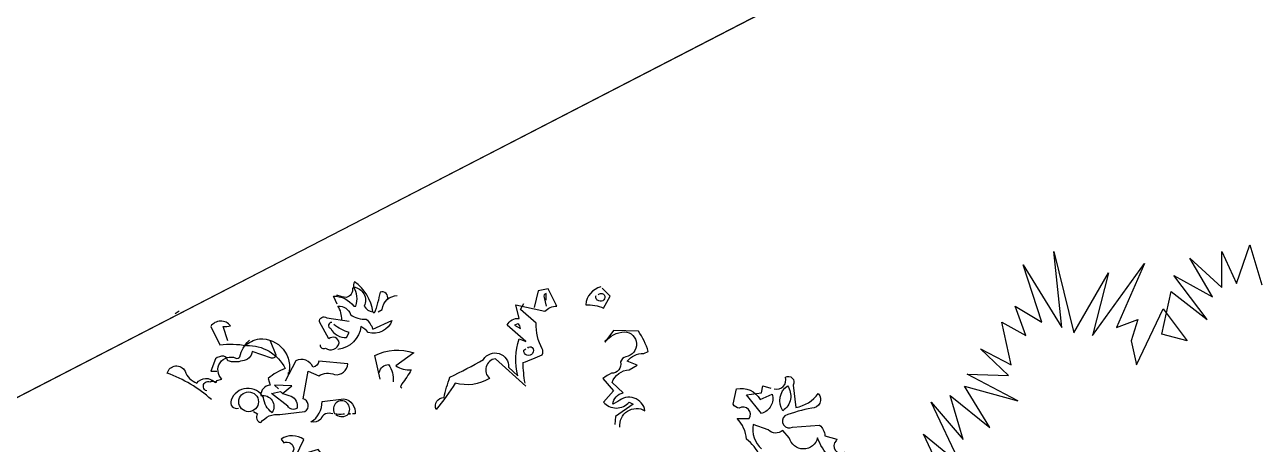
# Model space of a CAD drawing. Header units: metres. Extents: x 368 to 3789, y -155 to 1148.
# Drawn here: x 1269.03 to 1287.34, y 556.24 to 562.46 of the extents above; entities that cross this region are included whole.
import ezdxf

# ---------------------------------------------------------------- set-up
doc = ezdxf.new("R2010")
doc.units = ezdxf.units.M

# ---------------------------------------------------------------- blocks, each defined once
blk = doc.blocks.new('A$C700F2951')
at = {"color": 74}
for points in [[(1008, 4453.3), (996.7, 4478.3), (994.5, 4480.5, -0.240921), (1064.7, 4446.5), (1071.5, 4446.5, 0.236053), (1064.7, 4512.3, -0.5), (1101, 4446.5, 0.236053), (1130.4, 4426.1, 0.211075), (1067, 4530.4, 0.162277), (1064.7, 4507.7), (1060.2, 4507.7, -0.383194), (1039.8, 4476, -0.056625), (1010.3, 4482.8), (1005.8, 4482.8)], [(1914.6, 4512.3, 0.315994), (1862.5, 4451.1, -0.114075), (1923.6, 4439.7), (1946.3, 4480.5), (1919.1, 4507.7)], [(1180.3, 4469.2, 0.651581), (1155.4, 4494.1, -0.045349), (1135, 4421.6), (1130.4, 4426.1)], [(1148.6, 4426.1), (1162.2, 4435.2, -0.365204), (1214.3, 4482.8)], [(1656.2, 4170.1), (1552, 4265.2, 0.636124), (1531.6, 4197.2, -0.212875), (1413.7, 4181.4, -0.040161), (1348, 4090.7, -0.538727), (1375.2, 4131.5, -0.038391), (1395.6, 4201.8, 0.023422), (1511.2, 4263, -0.778931), (1597.3, 4235.8), (1629, 4206.3, -0.14267), (1633.6, 4333.2), (1656.2, 4324.2), (1592.8, 4380.8, -0.349304), (1633.6, 4403.5), (1622.2, 4451.1), (1721.9, 4428.4, -0.186783), (1762.7, 4446.5), (1733.3, 4505.5), (1699.3, 4498.7), (1685.7, 4442)], [(1726.5, 4466.9), (1726.5, 4489.6, 0.535172), (1719.7, 4476), (1726.5, 4446.5)], [(1905.5, 4485.1, -0.449051), (1925.9, 4485.1, -0.780762), (1907.8, 4464.7, -0.5), (1898.7, 4482.8)], [(1023.9, 4399, 0.143021), (1010.3, 4446.5, -0.358047), (1053.4, 4417.1, 0.172546), (1107.8, 4401.2, -0.123093), (1130.4, 4367.2), (1196.2, 4396.7, -0.40274), (1114.6, 4355.9, 0.082748), (1089.6, 4376.3, -0.343094), (1010.3, 4297)], [(1654, 4181.4, -0.04158), (1647.2, 4251.6, 0.012192), (1712.9, 4278.8, 0.248367), (1712.9, 4299.2, -0.13884), (1692.5, 4387.6), (1638.1, 4435.2), (1649.4, 4455.6)], [(631.8, 4326.4), (616, 4376.3, 0.123093), (640.9, 4378.6, 0.499542), (572.9, 4376.3), (604.6, 4312.8, -0.074951), (695.3, 4310.6, -0.294968), (829, 4231.2, 0.096375), (770.1, 4197.2), (776.9, 4174.6, 0.398468), (745.2, 4138.3, -0.659393), (783.7, 4079.4, -0.217575), (754.2, 4131.5, 0.649521), (643.2, 4122.5, 0.661377), (668.1, 4095.3)], [(949.1, 4312.8, 0.566177), (967.3, 4301.5, 0.534058), (1014.8, 4319.6, 0.630219), (978.6, 4333.2), (946.9, 4392.2, -0.679398), (971.8, 4405.8), (1048.8, 4394.4)], [(989.9, 4389.9, 0.926025), (985.4, 4369.5, 0.286789), (1039.8, 4337.8), (1048.8, 4355.9, -0.120178), (996.7, 4383.1)], [(1617.7, 4380.8), (1638.1, 4369.5, 0.276978), (1629, 4385.4), (1617.7, 4380.8)], [(1980.3, 4029.5, -0.61586), (2066.4, 4086.2, 0.591492), (1973.5, 4117.9), (1955.4, 4108.9, -0.334061), (1991.6, 4147.4), (1953.1, 4183.6, -0.300079), (2012, 4226.7), (2039.2, 4242.6), (2005.2, 4256.2, -0.24559), (2061.9, 4283.4), (2077.8, 4290.2, 0.064346), (2043.8, 4360.4), (1957.6, 4362.7), (1928.2, 4321.9, -0.216293), (1996.2, 4358.2, -0.89946), (2000.7, 4272, 0.265564), (1982.6, 4253.9, -0.5), (1950.8, 4215.4, 0.034439), (1921.4, 4197.2), (1957.6, 4154.2), (1923.6, 4115.7, 0.461777), (2012, 4115.7), (2025.6, 4108.9), (1964.4, 4065.8), (1962.2, 4038.6)], [(559.3, 4154.2, -1.044418), (570.6, 4185.9, -0.323349), (591, 4183.6), (593.3, 4190.4), (611.4, 4195, -0.840088), (659, 4267.5, 0.4142), (672.6, 4272, -0.154678), (704.4, 4326.4), (706.6, 4328.7)], [(776.9, 4326.4), (797.3, 4278.8, -0.489075), (781.4, 4267.5), (715.7, 4290.2, -0.380188), (681.7, 4258.4, -0.181808), (631.8, 4258.4, 0.224854), (618.2, 4274.3, 0.162277), (588.8, 4265.2), (572.9, 4222.2), (593.3, 4222.2)], [(695.3, 4317.4), (695.3, 4310.6), (695.3, 4317.4), (688.5, 4308.3, -0.162277), (740.6, 4333.2, -0.516235), (840.3, 4210.8), (840.3, 4217.6)], [(1663, 4301.5, -0.442368), (1678.9, 4303.8, -1.516525), (1649.4, 4294.7), (1656.2, 4299.2)], [(720.2, 4083.9), (733.8, 4074.9, 0.54657), (745.2, 4045.4, -0.272095), (810.9, 4072.6), (897, 4083.9, 0.677032), (890.2, 4127), (908.3, 4222.2), (944.6, 4206.3, -0.248367), (999, 4210.8, 0.452606), (1044.3, 4247.1), (944.6, 4256.2, -0.333328), (924.2, 4235.8, 0.430618), (865.3, 4258.4), (829, 4188.2)], [(1155.4, 4195), (1137.2, 4276.6, -0.198578), (1270.9, 4285.6), (1209.8, 4240.3, 0.173447), (1261.9, 4226.7, -0.044205), (1230.1, 4179.1), (1225.6, 4167.8), (1230.1, 4163.3)], [(575.2, 4124.7, 0.094757), (423.3, 4215.4, -0.699951), (484.5, 4222.2, 0.222214), (525.3, 4181.4, -0.480621), (586.5, 4183.6), (588.8, 4185.9)], [(1153.1, 4217.6, -0.388977), (1184.8, 4244.8, -0.162277), (1200.7, 4185.9)], [(2701, 3927.6, -0.128128), (2660.2, 3993.3, -0.797302), (2562.8, 3993.3), (2540.1, 4018.2, -0.408356), (2490.2, 4020.5), (2438.1, 4038.6, 0.259506), (2467.6, 3954.8)], [(2460.8, 3932.1, 0.117401), (2415.4, 3988.7, 0.173203), (2383.7, 4059), (2424.5, 4059, 0.806671), (2390.5, 4095.3, -0.276978), (2370.1, 4108.9), (2381.4, 4161, -0.330963), (2463, 4124.7), (2503.8, 4142.9, -0.419418), (2467.6, 4077.1), (2415.4, 4140.6), (2467.6, 4147.4), (2472.1, 4172.3), (2499.3, 4163.3)], [(2510.6, 4161, 0.600372), (2549.2, 4201.8, -0.753342), (2576.4, 4174.6), (2585.4, 4097.5, 0.194229), (2662.5, 4145.1, -0.678314), (2639.8, 4095.3, 0.051498), (2546.9, 4068.1, 0.881622), (2574.1, 4029.5), (2667, 4036.3, -0.201935), (2685.1, 4000.1), (2725.9, 3988.7), (2723.7, 3981.9, 0.881622), (2750.9, 3943.4, -1.244614), (2732.7, 3893.6, 0.436066), (2701, 3861.8), (2687.4, 3818.8, -0.359619), (2744.1, 3825.6, 0.522507), (2791.7, 3827.8)], [(2556, 4172.3, -0.434998), (2540.1, 4086.2, -0.383423), (2556, 4172.3)], [(819.9, 4145.1, 0.021729), (849.4, 4136.1, -0.356949), (869.8, 4095.3, -0.482147), (838.1, 4102.1), (781.4, 4145.1), (813.1, 4151.9), (819.9, 4145.1)], [(992.2, 4074.9, 0.453766), (951.4, 4056.7, -0.265564), (917.4, 4047.7, 0.264557), (955.9, 4117.9), (1030.7, 4127, -0.415939), (1069.2, 4074.9), (1060.2, 4074.9)], [(1003.5, 4072.6, 0.366302), (1046.6, 4074.9), (1053.4, 4074.9), (1046.6, 4077.1, 1.810471), (999, 4077.1, 0.099014), (1028.4, 4074.9), (1033, 4074.9)], [(1010.3, 3866.4), (942.3, 3952.5), (865.3, 3929.8), (892.5, 3986.5, 0.323273), (815.4, 3988.7), (824.5, 3975.1, -1.034378), (844.9, 3934.4), (838.1, 3916.2, 0.280991), (910.6, 3918.5), (942.3, 3882.2, -0.26123), (987.7, 3864.1)]]:
    blk.add_lwpolyline(points, format="xyb", dxfattribs=at)
for points in [[(464.1, 4428.4), (450.5, 4419.3)], [(1928.2, 4326.4), (1930.4, 4324.2), (1930.4, 4328.7), (1935, 4328.7)], [(577.4, 4190.4), (572.9, 4185.9), (577.4, 4190.4)], [(819.9, 4145.1), (851.7, 4172.3), (792.7, 4174.6), (806.3, 4161)]]:
    blk.add_lwpolyline(points, dxfattribs=at)
blk.add_circle((703.2, 4116.8), 34, dxfattribs=at)
blk = doc.blocks.new('A$C63686344')
at = {"color": 84}
for p, q in [((1902.4, 6373.7), (1955.6, 6528.3)), ((1955.6, 6528.3), (2003.5, 6368.4)), ((1204.8, 6197.9), (1172.8, 6501.6)), ((1172.8, 6501.6), (1252.7, 6176.6)), ((1843.8, 6357.8), (1843.8, 6501.6)), ((1843.8, 6501.6), (1902.4, 6373.7)), ((1124.9, 6219.2), (1050.3, 6448.3)), ((1050.3, 6448.3), (1204.8, 6197.9)), ((1327.2, 6165.9), (1534.9, 6453.7)), ((1534.9, 6453.7), (1423.1, 6197.9)), ((1806.5, 6320.5), (1716, 6475)), ((1716, 6475), (1843.8, 6357.8)), ((1252.7, 6176.6), (1391.1, 6416.4)), ((1391.1, 6416.4), (1327.2, 6165.9)), ((1785.2, 6229.9), (1652.1, 6405.7)), ((1652.1, 6405.7), (1806.5, 6320.5)), ((1604.1, 6171.3), (1641.4, 6341.8)), ((1641.4, 6341.8), (1785.2, 6229.9)), ((1061, 6165.9), (1018.4, 6283.2)), ((1018.4, 6283.2), (1124.9, 6219.2)), ((1423.1, 6197.9), (1508.3, 6229.9)), ((1508.3, 6229.9), (1481.7, 6144.6)), ((1503, 6048.7), (1609.5, 6272.5)), ((1609.5, 6272.5), (1705.3, 6144.6)), ((1002.4, 6048.7), (965.1, 6219.2)), ((965.1, 6219.2), (1061, 6165.9)), ((1481.7, 6144.6), (1503, 6048.7)), ((1705.3, 6144.6), (1604.1, 6171.3)), ((991.8, 6006.1), (879.9, 6112.6)), ((879.9, 6112.6), (1002.4, 6048.7)), ((1029, 5904.8), (826.7, 6011.4)), ((826.7, 6011.4), (991.8, 6006.1)), ((917.2, 5798.3), (816, 5963.4)), ((816, 5963.4), (1029, 5904.8)), ((800.1, 5649.1), (682.9, 5899.5)), ((682.9, 5899.5), (810.7, 5750.3)), ((810.7, 5750.3), (757.5, 5926.1)), ((757.5, 5926.1), (917.2, 5798.3)), ((752.1, 5558.5), (651, 5771.6)), ((651, 5771.6), (800.1, 5649.1))]:
    blk.add_line(p, q, dxfattribs=at)

msp = doc.modelspace()

# ---------------------------------------------------------------- linework, layer by layer
msp.add_line((1259.185, 551.903), (1362.608, 605.363))
msp.add_polyline3d([(1329.442, 557.791, 422.828), (1318.172, 505.152, 845.657), (1329.442, 557.791, 351.058), (1309.143, 577.727, 0), (1259.185, 551.903, 0)])

# ---------------------------------------------------------------- block references
for name, p, xscale, yscale, zscale in [('A$C63686344', (1279.916, 535.004), 0.003705271218115832, 0.003705271218115832, 0.003705271218115832), ('A$C700F2951', (1269.315, 539.15, 845.657), 0.00430364964322203, 0.00430364964322203, 0.00430364964322203)]:
    msp.add_blockref(name, p, dxfattribs=dict(xscale=xscale, yscale=yscale, zscale=zscale))

doc.saveas('drawing.dxf')
